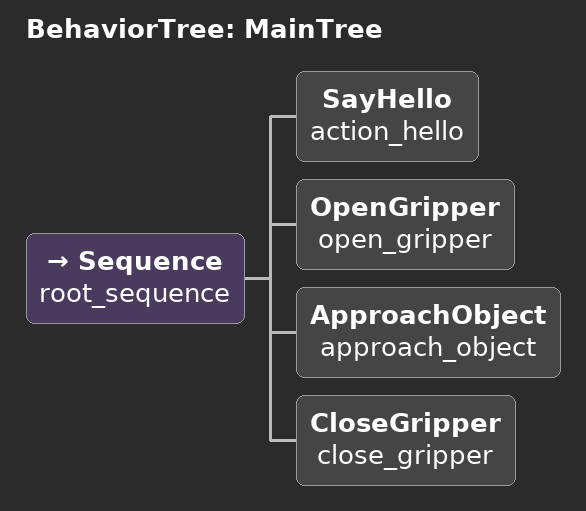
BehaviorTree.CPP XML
<root main_tree_to_execute = "MainTree" >
    <BehaviorTree ID="MainTree">
        <Sequence name="root_sequence">
            <SayHello       name="action_hello"/>
            <OpenGripper    name="open_gripper"/>
            <ApproachObject name="approach_object"/>
            <CloseGripper   name="close_gripper"/>
        </Sequence>
    </BehaviorTree>
</root>
